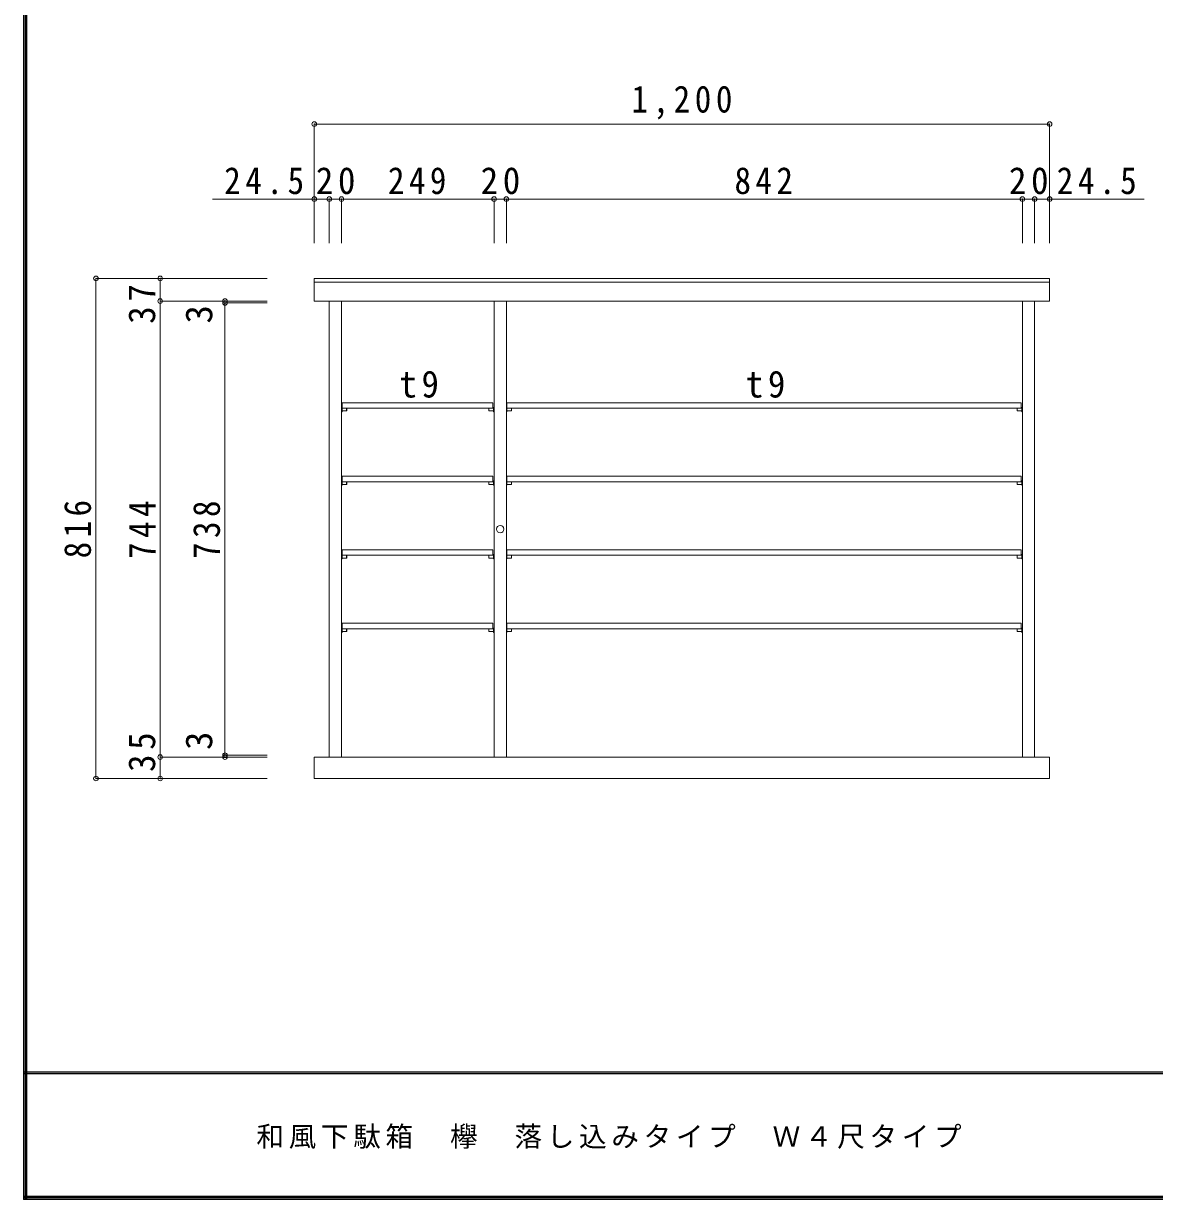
# Model space of a CAD drawing. Units: millimetres at full size, sheet at 1:15; some dimension numbers follow another scale. Extents: x -2920 to 2930, y -2153 to 2088.
# Drawn here: x -2920 to -1075, y -2102 to -184 of the extents above; entities that cross this region are included whole.
import ezdxf
from ezdxf.enums import TextEntityAlignment as Align

# ---------------------------------------------------------------- set-up
doc = ezdxf.new("R2010")
doc.units = ezdxf.units.MM
doc.header["$LTSCALE"] = 15
doc.header["$PDMODE"] = 32
doc.header["$PDSIZE"] = 7.5
doc.layers.add('2-2', color=7, linetype='Continuous', lineweight=18)
doc.layers.add('F-1', color=6, linetype='Continuous')
doc.layers.add('F-A', color=7, linetype='Continuous')
doc.styles.add('ＭＳ ゴシック', font='')
doc.styles.get('ＭＳ ゴシック').set_extended_font_data('MS Gothic')

msp = doc.modelspace()

# ---------------------------------------------------------------- linework, layer by layer
at = {"layer": '2-2', "color": 4}
for p, q in [((-1245.68, -347.76), (-2445.68, -347.76)), ((-2421.18, -470.06), (-2611.64, -470.06)), ((-2421.18, -470.06), (-2401.18, -470.06)), ((-2152.18, -470.06), (-2401.18, -470.06)), ((-2152.18, -470.06), (-2132.18, -470.06)), ((-2132.18, -470.06), (-1290.18, -470.06)), ((-1290.18, -470.06), (-1270.18, -470.06)), ((-1270.18, -470.06), (-1091.41, -470.06)), ((-2801.84, -1415.58), (-2801.84, -599.58)), ((-2697, -636.58), (-2697, -599.58)), ((-2697, -636.58), (-2697, -1380.58)), ((-2591.33, -636.58), (-2591.33, -639.58)), ((-2591.33, -639.58), (-2591.33, -1377.58)), ((-2697, -1380.58), (-2697, -1415.58)), ((-2591.33, -1377.58), (-2591.33, -1380.58))]:
    msp.add_line(p, q, dxfattribs=at)
at = {"layer": '2-2'}
for p, q in [((-2445.68, -347.76), (-2445.68, -470.06)), ((-1245.68, -347.76), (-1245.68, -470.06)), ((-2445.68, -470.06), (-2445.68, -541.87)), ((-2421.18, -470.06), (-2421.18, -541.87)), ((-2421.18, -470.06), (-2421.18, -541.87)), ((-2401.18, -470.06), (-2401.18, -541.87)), ((-2152.18, -470.06), (-2152.18, -541.87)), ((-2132.18, -470.06), (-2132.18, -541.87)), ((-1290.18, -470.06), (-1290.18, -541.87)), ((-1270.18, -470.06), (-1270.18, -541.87)), ((-1245.68, -470.06), (-1245.68, -541.87)), ((-2801.84, -599.58), (-2697, -599.58)), ((-2697, -599.58), (-2522.68, -599.58)), ((-2445.68, -636.58), (-2445.68, -599.58)), ((-2445.68, -599.58), (-1245.68, -599.58)), ((-2445.68, -605.58), (-1245.68, -605.58)), ((-1245.68, -605.58), (-1245.68, -599.58)), ((-1245.68, -605.08), (-1245.68, -636.58)), ((-2697, -636.58), (-2591.33, -636.58)), ((-2697, -636.58), (-2522.68, -636.58)), ((-2591.33, -636.58), (-2522.68, -636.58)), ((-2591.33, -639.58), (-2522.68, -639.58)), ((-1245.68, -636.58), (-2445.68, -636.58)), ((-2421.18, -1380.58), (-2421.18, -636.58)), ((-2401.18, -1380.58), (-2401.18, -636.58)), ((-2152.18, -1380.58), (-2152.18, -636.58)), ((-2132.18, -1380.58), (-2132.18, -636.58)), ((-1290.18, -636.58), (-1290.18, -1380.58)), ((-1270.18, -636.58), (-1270.18, -1380.58)), ((-2154.18, -802.33), (-2154.18, -811.33)), ((-2131.18, -802.33), (-2131.18, -811.33)), ((-1292.18, -802.33), (-2131.18, -802.33)), ((-1292.18, -802.33), (-1292.18, -811.33)), ((-2401.08, -810.08), (-2400.28, -810.08)), ((-2401.08, -817.08), (-2400.28, -817.08)), ((-2400.18, -811.33), (-2400.18, -816.98)), ((-2154.18, -811.33), (-2400.18, -811.33)), ((-2400.18, -815.83), (-2392.78, -815.83)), ((-2392.78, -815.83), (-2392.78, -811.33)), ((-2392.68, -811.43), (-2392.78, -811.33)), ((-2392.68, -815.73), (-2392.78, -815.83)), ((-2392.68, -811.43), (-2392.68, -815.73)), ((-2160.68, -815.73), (-2160.58, -815.83)), ((-2160.58, -811.33), (-2160.58, -815.83)), ((-2160.58, -815.83), (-2153.18, -815.83)), ((-2154.18, -811.33), (-2153.18, -811.33)), ((-2153.18, -816.98), (-2153.18, -810.18)), ((-2153.08, -810.08), (-2152.28, -810.08)), ((-2153.08, -817.08), (-2152.28, -817.08)), ((-2132.08, -810.08), (-2131.28, -810.08)), ((-2132.08, -817.08), (-2131.28, -817.08)), ((-2131.18, -811.33), (-2131.18, -816.98)), ((-1292.18, -811.33), (-2131.18, -811.33)), ((-2131.18, -815.83), (-2123.78, -815.83)), ((-2123.78, -815.83), (-2123.78, -811.33)), ((-2123.68, -811.43), (-2123.78, -811.33)), ((-2123.68, -815.73), (-2123.78, -815.83)), ((-2123.68, -811.43), (-2123.68, -815.73)), ((-1298.68, -811.43), (-1298.58, -811.33)), ((-1298.68, -815.73), (-1298.68, -811.43)), ((-1298.68, -815.73), (-1298.58, -815.83)), ((-1298.58, -811.33), (-1298.58, -815.83)), ((-1291.18, -815.83), (-1298.58, -815.83)), ((-1291.18, -811.33), (-1292.18, -811.33)), ((-1291.18, -816.98), (-1291.18, -810.18)), ((-1290.28, -810.08), (-1291.08, -810.08)), ((-1290.28, -817.08), (-1291.08, -817.08)), ((-2401.08, -930.08), (-2400.28, -930.08)), ((-2401.08, -937.08), (-2400.28, -937.08)), ((-2400.18, -931.33), (-2400.18, -936.98)), ((-2154.18, -931.33), (-2400.18, -931.33)), ((-2400.18, -935.83), (-2392.78, -935.83)), ((-2392.78, -935.83), (-2392.78, -931.33)), ((-2392.68, -931.43), (-2392.78, -931.33)), ((-2392.68, -935.73), (-2392.78, -935.83)), ((-2392.68, -931.43), (-2392.68, -935.73)), ((-2160.68, -935.73), (-2160.58, -935.83)), ((-2160.58, -931.33), (-2160.58, -935.83)), ((-2160.58, -935.83), (-2153.18, -935.83)), ((-2154.18, -922.33), (-2154.18, -931.33)), ((-2154.18, -931.33), (-2153.18, -931.33)), ((-2153.18, -936.98), (-2153.18, -930.18)), ((-2153.08, -930.08), (-2152.28, -930.08)), ((-2153.08, -937.08), (-2152.28, -937.08)), ((-2132.08, -930.08), (-2131.28, -930.08)), ((-2132.08, -937.08), (-2131.28, -937.08)), ((-2131.18, -922.33), (-2131.18, -931.33)), ((-1292.18, -922.33), (-2131.18, -922.33)), ((-2131.18, -931.33), (-2131.18, -936.98)), ((-1292.18, -931.33), (-2131.18, -931.33)), ((-2131.18, -935.83), (-2123.78, -935.83)), ((-2123.78, -935.83), (-2123.78, -931.33)), ((-2123.68, -931.43), (-2123.78, -931.33)), ((-2123.68, -935.73), (-2123.78, -935.83)), ((-2123.68, -931.43), (-2123.68, -935.73)), ((-1298.68, -935.73), (-1298.58, -935.83)), ((-1298.58, -931.33), (-1298.58, -935.83)), ((-1298.58, -935.83), (-1291.18, -935.83)), ((-1292.18, -922.33), (-1292.18, -931.33)), ((-1292.18, -931.33), (-1291.18, -931.33)), ((-1291.18, -936.98), (-1291.18, -930.18)), ((-1291.08, -930.08), (-1290.28, -930.08)), ((-1291.08, -937.08), (-1290.28, -937.08)), ((-2401.08, -1050.08), (-2400.28, -1050.08)), ((-2400.18, -1051.33), (-2400.18, -1056.98)), ((-2154.18, -1051.33), (-2400.18, -1051.33)), ((-2392.78, -1055.83), (-2392.78, -1051.33)), ((-2392.68, -1051.43), (-2392.78, -1051.33)), ((-2392.68, -1051.43), (-2392.68, -1055.73)), ((-2160.58, -1051.33), (-2160.58, -1055.83)), ((-2154.18, -1042.33), (-2154.18, -1051.33)), ((-2154.18, -1051.33), (-2153.18, -1051.33)), ((-2153.18, -1056.98), (-2153.18, -1050.18)), ((-2153.08, -1050.08), (-2152.28, -1050.08)), ((-2132.08, -1050.08), (-2131.28, -1050.08)), ((-2131.18, -1042.33), (-2131.18, -1051.33)), ((-1292.18, -1042.33), (-2131.18, -1042.33)), ((-2131.18, -1051.33), (-2131.18, -1056.98)), ((-1292.18, -1051.33), (-2131.18, -1051.33)), ((-2123.78, -1055.83), (-2123.78, -1051.33)), ((-2123.68, -1051.43), (-2123.78, -1051.33)), ((-2123.68, -1051.43), (-2123.68, -1055.73)), ((-1298.58, -1051.33), (-1298.58, -1055.83)), ((-1292.18, -1042.33), (-1292.18, -1051.33)), ((-1292.18, -1051.33), (-1291.18, -1051.33)), ((-1291.18, -1056.98), (-1291.18, -1050.18)), ((-1291.08, -1050.08), (-1290.28, -1050.08)), ((-2401.08, -1057.08), (-2400.28, -1057.08)), ((-2400.18, -1055.83), (-2392.78, -1055.83)), ((-2392.68, -1055.73), (-2392.78, -1055.83)), ((-2160.68, -1055.73), (-2160.58, -1055.83)), ((-2160.58, -1055.83), (-2153.18, -1055.83)), ((-2153.08, -1057.08), (-2152.28, -1057.08)), ((-2132.08, -1057.08), (-2131.28, -1057.08)), ((-2131.18, -1055.83), (-2123.78, -1055.83)), ((-2123.68, -1055.73), (-2123.78, -1055.83)), ((-1298.68, -1055.73), (-1298.58, -1055.83)), ((-1298.58, -1055.83), (-1291.18, -1055.83)), ((-1291.08, -1057.08), (-1290.28, -1057.08)), ((-2401.08, -1170.08), (-2400.28, -1170.08)), ((-2154.18, -1162.33), (-2154.18, -1171.33)), ((-2153.18, -1176.98), (-2153.18, -1170.18)), ((-2153.08, -1170.08), (-2152.28, -1170.08)), ((-2132.08, -1170.08), (-2131.28, -1170.08)), ((-2131.18, -1162.33), (-2131.18, -1171.33)), ((-1292.18, -1162.33), (-2131.18, -1162.33)), ((-1292.18, -1162.33), (-1292.18, -1171.33)), ((-1291.18, -1176.98), (-1291.18, -1170.18)), ((-1291.08, -1170.08), (-1290.28, -1170.08)), ((-2401.08, -1177.08), (-2400.28, -1177.08)), ((-2400.18, -1171.33), (-2400.18, -1176.98)), ((-2154.18, -1171.33), (-2400.18, -1171.33)), ((-2400.18, -1175.83), (-2392.78, -1175.83)), ((-2392.78, -1175.83), (-2392.78, -1171.33)), ((-2392.68, -1171.43), (-2392.78, -1171.33)), ((-2392.68, -1175.73), (-2392.78, -1175.83)), ((-2392.68, -1171.43), (-2392.68, -1175.73)), ((-2160.68, -1175.73), (-2160.58, -1175.83)), ((-2160.58, -1171.33), (-2160.58, -1175.83)), ((-2160.58, -1175.83), (-2153.18, -1175.83)), ((-2154.18, -1171.33), (-2153.18, -1171.33)), ((-2153.08, -1177.08), (-2152.28, -1177.08)), ((-2132.08, -1177.08), (-2131.28, -1177.08)), ((-2131.18, -1171.33), (-2131.18, -1176.98)), ((-1292.18, -1171.33), (-2131.18, -1171.33)), ((-2131.18, -1175.83), (-2123.78, -1175.83)), ((-2123.78, -1175.83), (-2123.78, -1171.33)), ((-2123.68, -1171.43), (-2123.78, -1171.33)), ((-2123.68, -1175.73), (-2123.78, -1175.83)), ((-2123.68, -1171.43), (-2123.68, -1175.73)), ((-1298.68, -1175.73), (-1298.58, -1175.83)), ((-1298.58, -1171.33), (-1298.58, -1175.83)), ((-1298.58, -1175.83), (-1291.18, -1175.83)), ((-1292.18, -1171.33), (-1291.18, -1171.33)), ((-1291.08, -1177.08), (-1290.28, -1177.08)), ((-2697, -1380.58), (-2591.33, -1380.58)), ((-2591.33, -1377.58), (-2522.68, -1377.58)), ((-2591.33, -1380.58), (-2522.68, -1380.58)), ((-2445.68, -1380.58), (-2445.68, -1415.58)), ((-1245.68, -1380.58), (-2445.68, -1380.58)), ((-1245.68, -1380.58), (-1245.68, -1415.58)), ((-2801.84, -1415.58), (-2697, -1415.58)), ((-2801.84, -1415.58), (-2697, -1415.58)), ((-2697, -1415.58), (-2522.68, -1415.58)), ((-1245.68, -1415.58), (-2445.68, -1415.58))]:
    msp.add_line(p, q, dxfattribs=at)
for points in [[(-2154.18, -802.33), (-2400.18, -802.33), (-2400.18, -811.33)], [(-2160.68, -815.73), (-2160.68, -811.43), (-2160.58, -811.33)], [(-2154.18, -922.33), (-2400.18, -922.33), (-2400.18, -931.33)], [(-2160.68, -935.73), (-2160.68, -931.43), (-2160.58, -931.33)], [(-1298.68, -935.73), (-1298.68, -931.43), (-1298.58, -931.33)], [(-2154.18, -1042.33), (-2400.18, -1042.33), (-2400.18, -1051.33)], [(-2160.68, -1055.73), (-2160.68, -1051.43), (-2160.58, -1051.33)], [(-1298.68, -1055.73), (-1298.68, -1051.43), (-1298.58, -1051.33)], [(-2154.18, -1162.33), (-2400.18, -1162.33), (-2400.18, -1171.33)], [(-2160.68, -1175.73), (-2160.68, -1171.43), (-2160.58, -1171.33)], [(-1298.68, -1175.73), (-1298.68, -1171.43), (-1298.58, -1171.33)]]:
    msp.add_lwpolyline(points, dxfattribs=at)
msp.add_circle((-2142.18, -1008.58), 6, dxfattribs=at)
for centre, start, end in [((-2401.08, -810.18), 90, 180), ((-2401.08, -816.98), 180, 270), ((-2400.28, -810.18), 0, 90), ((-2400.28, -816.98), 270, 0), ((-2153.08, -810.18), 90, 180), ((-2153.08, -816.98), 180, 270), ((-2152.28, -810.18), 0, 90), ((-2152.28, -816.98), 270, 0), ((-2132.08, -810.18), 90, 180), ((-2132.08, -816.98), 180, 270), ((-2131.28, -810.18), 0, 90), ((-2131.28, -816.98), 270, 0), ((-1291.08, -810.18), 90, 180), ((-1291.08, -816.98), 180, 270), ((-1290.28, -810.18), 0, 90), ((-1290.28, -816.98), 270, 0), ((-2401.08, -930.18), 90, 180), ((-2401.08, -936.98), 180, 270), ((-2400.28, -930.18), 0, 90), ((-2400.28, -936.98), 270, 0), ((-2153.08, -930.18), 90, 180), ((-2153.08, -936.98), 180, 270), ((-2152.28, -930.18), 0, 90), ((-2152.28, -936.98), 270, 0), ((-2132.08, -930.18), 90, 180), ((-2132.08, -936.98), 180, 270), ((-2131.28, -930.18), 0, 90), ((-2131.28, -936.98), 270, 0), ((-1291.08, -930.18), 90, 180), ((-1291.08, -936.98), 180, 270), ((-1290.28, -930.18), 0, 90), ((-1290.28, -936.98), 270, 0), ((-2401.08, -1050.18), 90, 180), ((-2400.28, -1050.18), 0, 90), ((-2153.08, -1050.18), 90, 180), ((-2152.28, -1050.18), 0, 90), ((-2132.08, -1050.18), 90, 180), ((-2131.28, -1050.18), 0, 90), ((-1291.08, -1050.18), 90, 180), ((-1290.28, -1050.18), 0, 90), ((-2401.08, -1056.98), 180, 270), ((-2400.28, -1056.98), 270, 0), ((-2153.08, -1056.98), 180, 270), ((-2152.28, -1056.98), 270, 0), ((-2132.08, -1056.98), 180, 270), ((-2131.28, -1056.98), 270, 0), ((-1291.08, -1056.98), 180, 270), ((-1290.28, -1056.98), 270, 0), ((-2401.08, -1170.18), 90, 180), ((-2400.28, -1170.18), 0, 90), ((-2153.08, -1170.18), 90, 180), ((-2152.28, -1170.18), 0, 90), ((-2132.08, -1170.18), 90, 180), ((-2131.28, -1170.18), 0, 90), ((-1291.08, -1170.18), 90, 180), ((-1290.28, -1170.18), 0, 90), ((-2401.08, -1176.98), 180, 270), ((-2400.28, -1176.98), 270, 0), ((-2153.08, -1176.98), 180, 270), ((-2152.28, -1176.98), 270, 0), ((-2132.08, -1176.98), 180, 270), ((-2131.28, -1176.98), 270, 0), ((-1291.08, -1176.98), 180, 270), ((-1290.28, -1176.98), 270, 0)]:
    msp.add_arc(centre, 0.1, start, end, dxfattribs=at)
at = {"layer": '2-2', "color": 4}
for p in [(-2445.68, -347.76), (-1245.68, -347.76), (-2445.68, -470.06), (-2421.18, -470.06), (-2401.18, -470.06), (-2152.18, -470.06), (-2132.18, -470.06), (-1290.18, -470.06), (-1270.18, -470.06), (-1245.68, -470.06), (-2801.84, -599.58), (-2697, -599.58), (-2697, -636.58), (-2591.33, -636.58), (-2591.33, -639.58), (-2697, -1380.58), (-2591.33, -1377.58), (-2591.33, -1380.58), (-2801.84, -1415.58), (-2697, -1415.58)]:
    msp.add_point(p, dxfattribs=at)
at = {"layer": 'F-1'}
for p, q in [((-2920.04, 2087.5), (-2920.04, -2102.5)), ((-2917.54, 2087.5), (-2917.54, -2102.5)), ((-2915.04, 2087.5), (-2915.04, -2102.5)), ((2929.96, -1895), (-2920.04, -1895)), ((2929.96, -1897.5), (-2920.04, -1897.5)), ((2929.96, -2097.5), (-2920.04, -2097.5)), ((2929.96, -2100), (-2920.04, -2100)), ((2929.96, -2102.5), (-2920.04, -2102.5))]:
    msp.add_line(p, q, dxfattribs=at)

# ---------------------------------------------------------------- texts
at = {"layer": '2-2', "style": 'ＭＳ ゴシック'}
for p in [(-2598.83, -673.09), (-2598.83, -1368.98)]:
    msp.add_text('3', height=43.99, rotation=90, dxfattribs=at).set_placement(p, align=Align.BOTTOM_LEFT)
at = {"layer": '2-2', "char_height": 43.99, "attachment_point": 7, "style": 'ＭＳ ゴシック'}
for s, insert in [('\\T1.28;\\W0.9;1,200', (-1928.18, -340.26)), ('\\T1.28;\\W0.9;24.5', (-2592.62, -462.56)), ('\\T1.27;\\W0.95;20', (-2443.06, -462.56)), ('\\T1.27;\\W0.9;249', (-2325.43, -462.56)), ('\\T1.27;\\W0.95;20', (-2174.06, -462.56)), ('\\T1.27;\\W0.9;842', (-1759.93, -462.56)), ('\\T1.27;\\W0.95;20', (-1312.06, -462.56)), ('\\T1.28;\\W0.9;24.5', (-1234.1, -462.56)), ('\\T1.27;\\W0.95;t9', (-2306.81, -794.62)), ('\\T1.27;\\W0.95;t9', (-1741.56, -794.62))]:
    msp.add_mtext(s, dxfattribs=dict(at, insert=insert))
at = {"layer": '2-2', "char_height": 43.99, "attachment_point": 7, "rotation": 90, "style": 'ＭＳ ゴシック'}
for s, insert in [('\\T1.27;\\W0.95;37', (-2704.5, -673.58)), ('\\T1.27;\\W0.9;816', (-2809.34, -1056.33)), ('\\T1.27;\\W0.9;744', (-2704.5, -1057.33)), ('\\T1.27;\\W0.9;738', (-2598.83, -1057.33)), ('\\T1.27;\\W0.95;35', (-2704.5, -1404.85))]:
    msp.add_mtext(s, dxfattribs=dict(at, insert=insert))
at = {"layer": 'F-A', "insert": (-2540.04, -2020), "char_height": 32.99, "attachment_point": 7, "style": 'ＭＳ ゴシック'}
msp.add_mtext('\\T1.17;和風下駄箱\u3000欅\u3000落し込みタイプ\u3000Ｗ４尺タイプ', dxfattribs=at)

doc.saveas('drawing.dxf')
